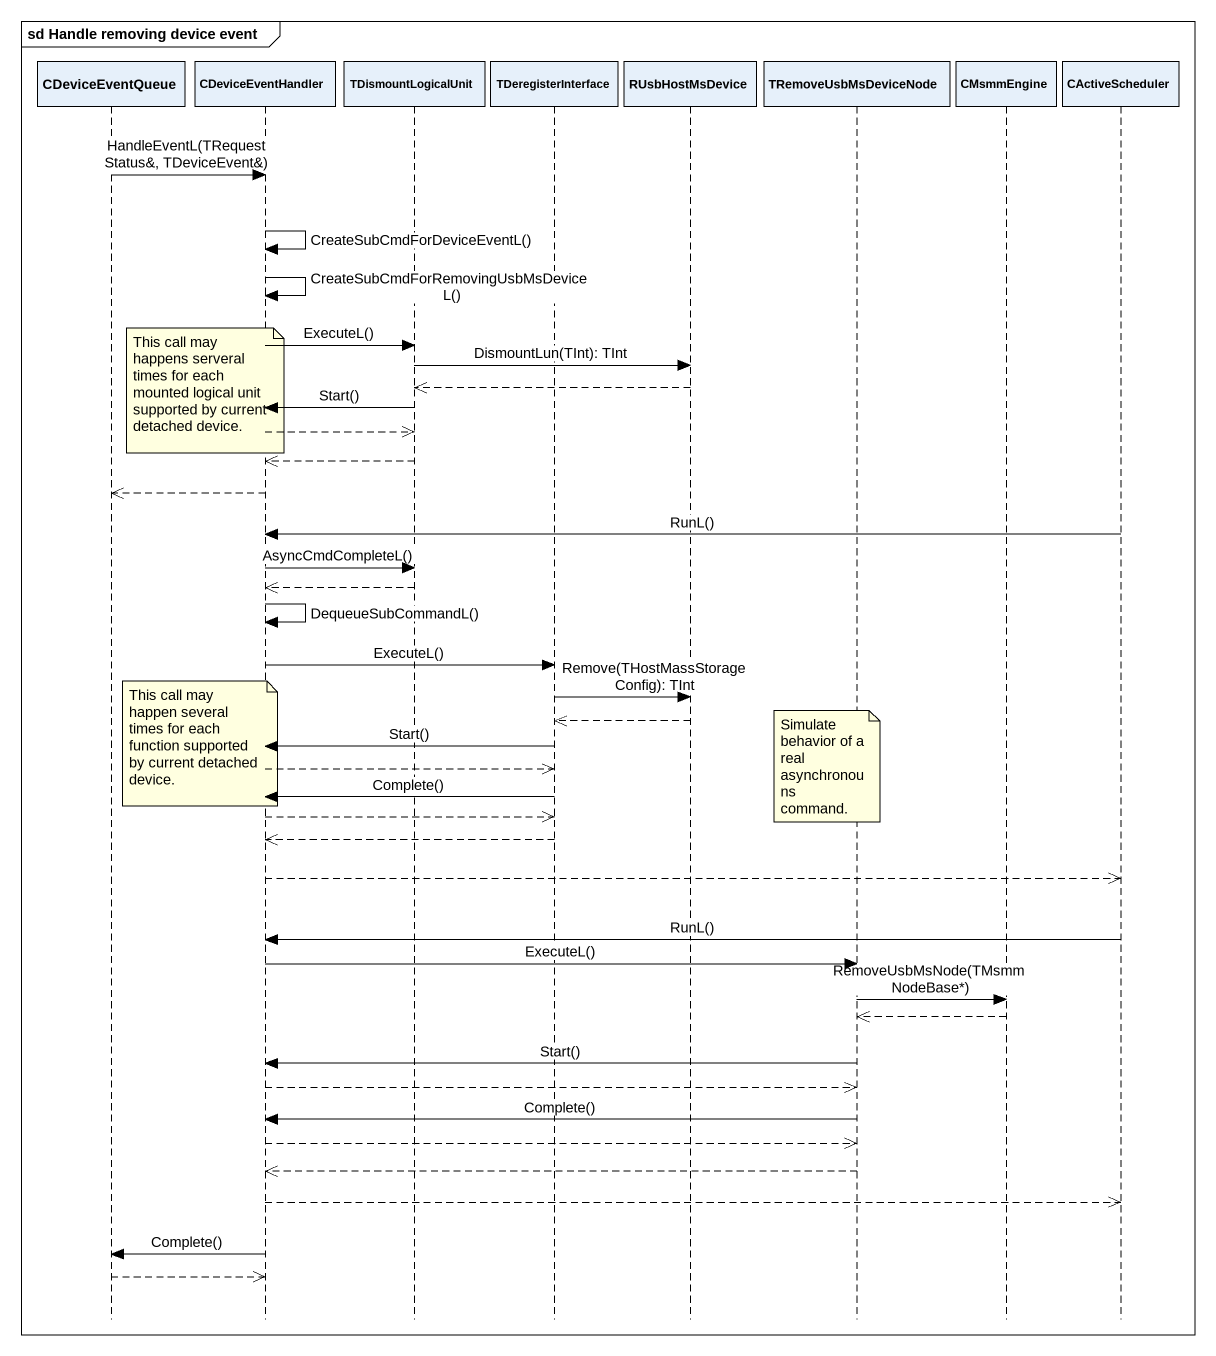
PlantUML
@startuml
mainframe sd Handle removing device event
hide footbox
participant CDeviceEventQueue
participant CDeviceEventHandler
participant TDismountLogicalUnit
participant TDeregisterInterface
participant RUsbHostMsDevice
participant TRemoveUsbMsDeviceNode
participant CMsmmEngine
participant CActiveScheduler

CDeviceEventQueue -> CDeviceEventHandler : HandleEventL(TRequestStatus&, TDeviceEvent&)
CDeviceEventHandler -> CDeviceEventHandler : CreateSubCmdForDeviceEventL()
CDeviceEventHandler -> CDeviceEventHandler : CreateSubCmdForRemovingUsbMsDeviceL()
CDeviceEventHandler -> TDismountLogicalUnit : ExecuteL()
TDismountLogicalUnit -> RUsbHostMsDevice : DismountLun(TInt): TInt
RUsbHostMsDevice -->> TDismountLogicalUnit
note over CDeviceEventHandler : This call may happens serveral times for each mounted logical unit supported by current detached device.
TDismountLogicalUnit -> CDeviceEventHandler : Start()
CDeviceEventHandler -->> TDismountLogicalUnit
TDismountLogicalUnit -->> CDeviceEventHandler
CDeviceEventHandler -->> CDeviceEventQueue
CActiveScheduler -> CDeviceEventHandler : RunL()
CDeviceEventHandler -> TDismountLogicalUnit : AsyncCmdCompleteL()
TDismountLogicalUnit -->> CDeviceEventHandler
CDeviceEventHandler -> CDeviceEventHandler : DequeueSubCommandL()
CDeviceEventHandler -> TDeregisterInterface : ExecuteL()
TDeregisterInterface -> RUsbHostMsDevice : Remove(THostMassStorageConfig): TInt
RUsbHostMsDevice -->> TDeregisterInterface
note over CDeviceEventHandler : This call may happen several times for each function supported by current detached device.
TDeregisterInterface -> CDeviceEventHandler : Start()
note over TRemoveUsbMsDeviceNode : Simulate behavior of a real asynchronouns command.
CDeviceEventHandler -->> TDeregisterInterface
TDeregisterInterface -> CDeviceEventHandler : Complete()
CDeviceEventHandler -->> TDeregisterInterface
TDeregisterInterface -->> CDeviceEventHandler
CDeviceEventHandler -->> CActiveScheduler
CActiveScheduler -> CDeviceEventHandler : RunL()
CDeviceEventHandler -> TRemoveUsbMsDeviceNode : ExecuteL()
TRemoveUsbMsDeviceNode -> CMsmmEngine : RemoveUsbMsNode(TMsmmNodeBase*)
CMsmmEngine -->> TRemoveUsbMsDeviceNode
TRemoveUsbMsDeviceNode -> CDeviceEventHandler : Start()
CDeviceEventHandler -->> TRemoveUsbMsDeviceNode
TRemoveUsbMsDeviceNode -> CDeviceEventHandler : Complete()
CDeviceEventHandler -->> TRemoveUsbMsDeviceNode
TRemoveUsbMsDeviceNode -->> CDeviceEventHandler
CDeviceEventHandler -->> CActiveScheduler
CDeviceEventHandler -> CDeviceEventQueue : Complete()
CDeviceEventQueue -->> CDeviceEventHandler
@enduml
